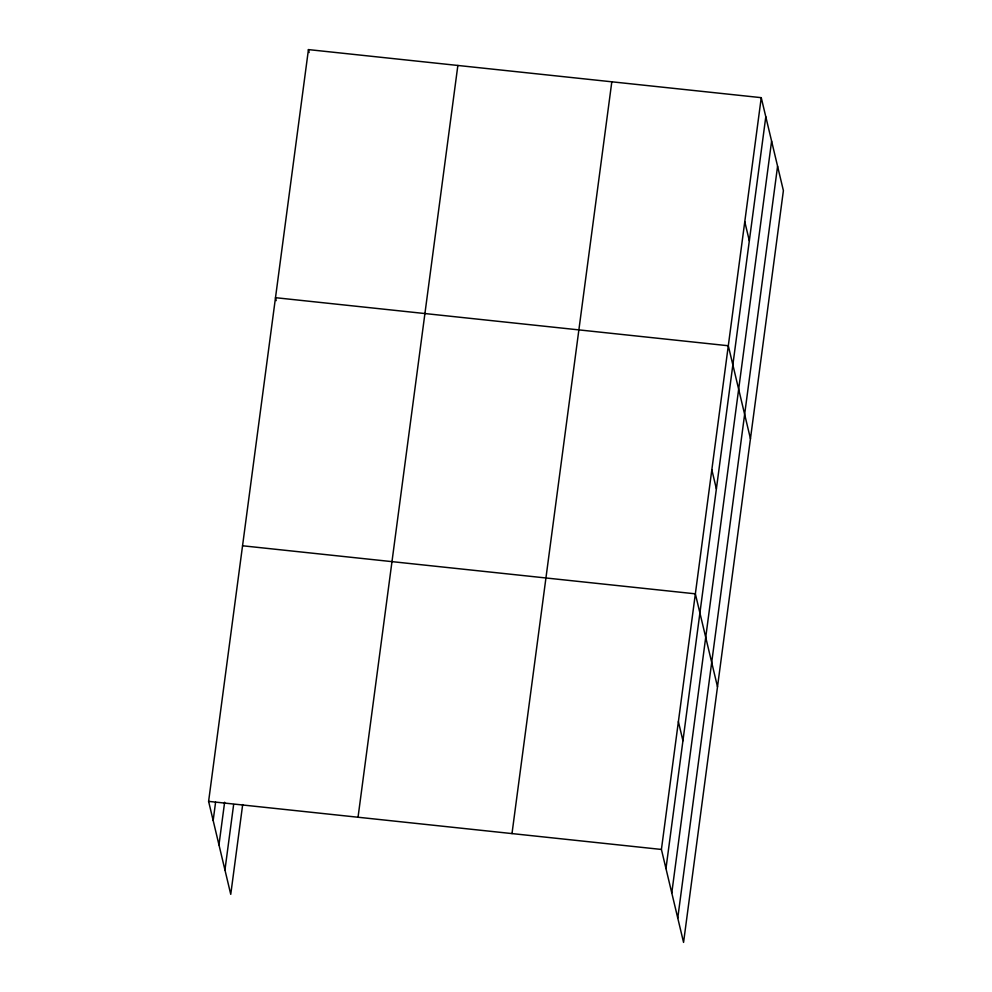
<?xml version="1.0" encoding="UTF-8"?>
<svg xmlns="http://www.w3.org/2000/svg" width="992" height="992" viewBox="0 0 992 992"><rect width="100%" height="100%" fill="white"/><g stroke="black" fill="none" stroke-linecap="round" stroke-linejoin="round"><path stroke-width="1.49" d="M242.68 804.574L230.752 894.338L208.605 801.375L308.438 49.6L761.248 97.662L783.395 190.625L683.562 942.4L661.416 849.45L761.248 97.662M213.168 820.496L215.586 802.23M218.972 844.862L224.626 802.255M224.948 869.972L233.641 804.549M358.038 817.234L457.858 65.46M511.996 833.578L611.816 81.803M665.967 868.558L765.799 116.783M671.782 892.924L771.602 141.149M677.759 918.034L777.579 166.259M242.556 545.774L695.355 593.836L717.501 686.799M208.605 801.375L661.416 849.45M744.769 221.712L749.332 240.82M750.448 438.712L728.302 345.749L275.491 297.687L276.198 300.626M711.834 469.799L716.385 488.907M678.392 721.643L682.942 740.751M308.438 49.6L309.132 52.539"/></g></svg>
